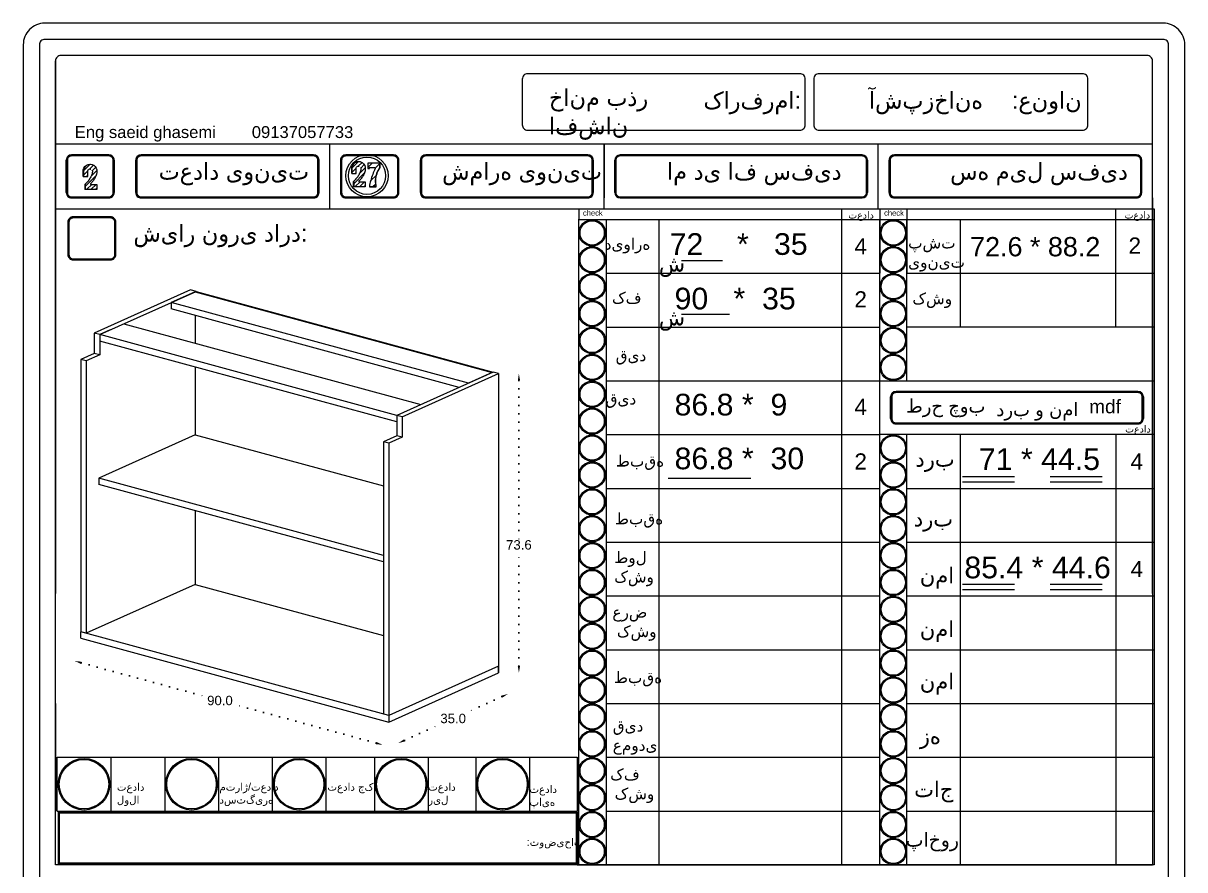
# Model space of a CAD drawing. Header units: inches. Extents: x -1979 to 7680, y -968 to 3127.
# Drawn here: x 5666.3 to 6098.3, y 2171.5 to 2486.3 of the extents above; entities that cross this region are included whole.
import ezdxf

# ---------------------------------------------------------------- set-up
doc = ezdxf.new("R2010")
doc.units = ezdxf.units.IN
doc.header["$MEASUREMENT"] = 0
doc.linetypes.add('ACAD_ISO07W100', pattern=[3, 0, -3])
doc.styles.get("Standard").update_dxf_attribs({"font": 'arial.ttf'})
doc.dimstyles.get("Standard").update_dxf_attribs({"dimtxt": 3.5, "dimasz": 2.5, "dimexe": 0.18, "dimexo": 0.0625, "dimgap": 0.09, "dimtad": 0, "dimtih": 1, "dimtoh": 1, "dimdec": 1, "dimzin": 0, "dimdsep": 46, "dimtxsty": 'Standard', "dimcen": 0.09, "dimse1": 1, "dimse2": 1, "dimadec": 0, "dimazin": 0, "dimtfac": 1, "dimtdec": 1, "dimtix": 1, "dimtofl": 0, "dimtmove": 0, "dimatfit": 3, "dimfxl": 1, "dimtolj": 1, "dimtzin": 0, "dimarcsym": 0})

# ---------------------------------------------------------------- blocks, each defined once
blk = doc.blocks.new('*D564')
at = {"color": 0, "linetype": 'ACAD_ISO07W100', "lineweight": -2, "transparency": 16777216}
for p, q in [((5850.63, 2353.53), (5850.63, 2294.22)), ((5850.63, 2247.28), (5850.63, 2290.46))]:
    blk.add_line(p, q, dxfattribs=at)
at = {"color": 0, "transparency": 16777216}
for points in [[(5850.22, 2353.53), (5851.05, 2353.53), (5850.63, 2356.03)], [(5850.22, 2247.28), (5851.05, 2247.28), (5850.63, 2244.78)]]:
    blk.add_solid(points, dxfattribs=at)
at = {"layer": 'Defpoints', "color": 0, "transparency": 16777216}
for p in [(5843.07, 2356.03), (5850.63, 2356.03), (5843.07, 2244.78)]:
    blk.add_point(p, dxfattribs=at)
at = {"color": 0, "lineweight": 20, "transparency": 16777216, "insert": (5850.63, 2292.34), "char_height": 3.5, "attachment_point": 5}
blk.add_mtext('\\A1;73.6', dxfattribs=at)
blk = doc.blocks.new('*D562')
at = {"color": 0, "linetype": 'ACAD_ISO07W100', "lineweight": -2, "transparency": 16777216}
for p, q in [((5844.31, 2235.92), (5830.36, 2229.66)), ((5808.05, 2219.65), (5821.99, 2225.91))]:
    blk.add_line(p, q, dxfattribs=at)
at = {"color": 0, "transparency": 16777216}
for points in [[(5844.14, 2236.3), (5844.48, 2235.54), (5846.59, 2236.94)], [(5807.88, 2220.03), (5808.22, 2219.27), (5805.77, 2218.63)]]:
    blk.add_solid(points, dxfattribs=at)
at = {"layer": 'Defpoints', "color": 0, "transparency": 16777216}
for p in [(5843.07, 2244.78), (5802.25, 2226.47), (5805.77, 2218.63)]:
    blk.add_point(p, dxfattribs=at)
at = {"color": 0, "lineweight": 20, "transparency": 16777216, "insert": (5826.18, 2227.78), "char_height": 3.5, "attachment_point": 5}
blk.add_mtext('\\A1;35.0', dxfattribs=at)
blk = doc.blocks.new('*D563')
at = {"color": 0, "linetype": 'ACAD_ISO07W100', "lineweight": -2, "transparency": 16777216}
for p, q in [((5687.81, 2248.52), (5734.81, 2235.73)), ((5797.54, 2218.67), (5744.07, 2233.21))]:
    blk.add_line(p, q, dxfattribs=at)
at = {"color": 0, "transparency": 16777216}
for points in [[(5687.92, 2248.92), (5687.7, 2248.12), (5685.4, 2249.18)], [(5797.65, 2219.07), (5797.43, 2218.26), (5799.95, 2218.01)]]:
    blk.add_solid(points, dxfattribs=at)
at = {"layer": 'Defpoints', "color": 0, "transparency": 16777216}
for p in [(5687.7, 2257.63), (5685.4, 2249.18), (5802.25, 2226.47)]:
    blk.add_point(p, dxfattribs=at)
at = {"color": 0, "lineweight": 20, "transparency": 16777216, "insert": (5739.44, 2234.47), "char_height": 3.5, "attachment_point": 5}
blk.add_mtext('\\A1;90.0', dxfattribs=at)

msp = doc.modelspace()

# ---------------------------------------------------------------- hatches: boundary and pattern name
at = {"lineweight": 20}
h = msp.add_hatch(dxfattribs=at)
h.set_pattern_fill('ANSI31', color=256, scale=9.218651)
h.set_pattern_definition([(45, (5053.4027, 3002.1169), (-0.8148213, 0.8148213), [])])
h.paths.add_polyline_path([(5693.63, 2426.37), (5691.27, 2426.37), (5691.27, 2426.65), (5691.51, 2426.88), (5691.74, 2427.12), (5691.96, 2427.37), (5692.17, 2427.63), (5692.37, 2427.89), (5692.56, 2428.17), (5692.74, 2428.45), (5692.9, 2428.74), (5693.06, 2429.03), (5693.2, 2429.33), (5693.33, 2429.64), (5693.37, 2429.76), (5693.44, 2429.95), (5693.51, 2430.15), (5693.56, 2430.34), (5693.6, 2430.55), (5693.63, 2430.75), (5693.65, 2430.95), (5693.66, 2431.16), (5693.66, 2431.36), (5693.65, 2431.57), (5693.63, 2431.77), (5693.43, 2432.47), (5693.04, 2433.08), (5692.5, 2433.56), (5691.91, 2433.83), (5691.29, 2433.92), (5690.58, 2433.81), (5689.93, 2433.51), (5689.39, 2433.04), (5689.01, 2432.44), (5688.81, 2431.75), (5688.82, 2431.03), (5688.82, 2429.39), (5690.29, 2429.39), (5690.29, 2431.55), (5690.43, 2431.81), (5690.62, 2432), (5690.86, 2432.12), (5691.12, 2432.16), (5691.29, 2432.13), (5691.39, 2432.12), (5691.39, 2432.12), (5691.55, 2432.09), (5691.79, 2431.97), (5691.98, 2431.79), (5692.1, 2431.56), (5692.15, 2431.3), (5692.15, 2431.13), (5692.14, 2430.96), (5692.12, 2430.79), (5692.1, 2430.63), (5692.07, 2430.47), (5692.03, 2430.3), (5691.98, 2430.14), (5691.92, 2429.98), (5691.86, 2429.83), (5691.79, 2429.68), (5691.71, 2429.5), (5691.55, 2429.19), (5691.38, 2428.87), (5691.19, 2428.57), (5691, 2428.27), (5690.79, 2427.97), (5690.57, 2427.69), (5690.35, 2427.41), (5690.11, 2427.15), (5689.86, 2426.89), (5689.6, 2426.64), (5689.34, 2426.4), (5689.34, 2424.58), (5693.63, 2424.58)])
h = msp.add_hatch(dxfattribs=at)
h.set_pattern_fill('ANSI31', color=256, scale=9.218651)
h.set_pattern_definition([(45, (5153.2491, 3003.142), (-0.8148213, 0.8148213), [])])
h.paths.add_polyline_path([(5793.47, 2427.4), (5791.12, 2427.4), (5791.12, 2427.68), (5791.36, 2427.91), (5791.59, 2428.14), (5791.81, 2428.39), (5792.02, 2428.65), (5792.22, 2428.92), (5792.41, 2429.19), (5792.58, 2429.47), (5792.75, 2429.76), (5792.9, 2430.06), (5793.05, 2430.36), (5793.17, 2430.66), (5793.22, 2430.78), (5793.29, 2430.97), (5793.35, 2431.17), (5793.4, 2431.37), (5793.45, 2431.57), (5793.48, 2431.77), (5793.5, 2431.98), (5793.51, 2432.18), (5793.51, 2432.39), (5793.5, 2432.59), (5793.47, 2432.8), (5793.28, 2433.49), (5792.89, 2434.1), (5792.34, 2434.58), (5791.75, 2434.85), (5791.14, 2434.94), (5790.43, 2434.84), (5789.78, 2434.54), (5789.24, 2434.07), (5788.85, 2433.46), (5788.66, 2432.78), (5788.66, 2432.06), (5788.66, 2430.41), (5790.14, 2430.41), (5790.14, 2432.58), (5790.28, 2432.84), (5790.47, 2433.02), (5790.71, 2433.14), (5790.97, 2433.18), (5791.14, 2433.16), (5791.23, 2433.14), (5791.24, 2433.14), (5791.4, 2433.12), (5791.63, 2433), (5791.82, 2432.81), (5791.95, 2432.58), (5791.99, 2432.32), (5791.99, 2432.15), (5791.99, 2431.99), (5791.97, 2431.82), (5791.95, 2431.65), (5791.91, 2431.49), (5791.87, 2431.33), (5791.83, 2431.17), (5791.77, 2431.01), (5791.71, 2430.86), (5791.64, 2430.7), (5791.56, 2430.53), (5791.4, 2430.21), (5791.23, 2429.9), (5791.04, 2429.59), (5790.85, 2429.29), (5790.64, 2429), (5790.42, 2428.71), (5790.19, 2428.44), (5789.95, 2428.17), (5789.71, 2427.91), (5789.45, 2427.67), (5789.18, 2427.43), (5789.18, 2425.6), (5793.47, 2425.6)])
h = msp.add_hatch(dxfattribs=at)
h.set_pattern_fill('ANSI31', color=256, scale=17)
h.set_pattern_definition([(45, (4816.1745, 3317.6591), (-1.502602, 1.502602), [])])
h.paths.add_polyline_path([(5797.28, 2428.64), (5797.37, 2429.25), (5797.51, 2429.85), (5797.7, 2430.44), (5797.92, 2431.02), (5798.18, 2431.58), (5798.48, 2432.11), (5798.82, 2432.63), (5798.82, 2434.3), (5794.49, 2434.3), (5794.49, 2432.27), (5794.87, 2432.27), (5794.88, 2432.32), (5794.91, 2432.42), (5794.97, 2432.5), (5795.04, 2432.57), (5795.13, 2432.61), (5795.16, 2432.62), (5795.11, 2432.6), (5795.07, 2432.58), (5795.02, 2432.55), (5794.99, 2432.52), (5794.95, 2432.48), (5794.93, 2432.44), (5794.9, 2432.39), (5794.89, 2432.35), (5794.88, 2432.3), (5794.87, 2432.27), (5795.01, 2432.27), (5795.01, 2432.34), (5795.05, 2432.44), (5795.1, 2432.53), (5795.18, 2432.59), (5795.27, 2432.64), (5795.35, 2432.65), (5795.4, 2432.66), (5796.85, 2432.66), (5796.94, 2432.64), (5797.04, 2432.59), (5797.11, 2432.53), (5797.17, 2432.44), (5797.2, 2432.34), (5797.2, 2432.27), (5796.95, 2431.73), (5796.7, 2431.19), (5796.47, 2430.65), (5796.25, 2430.09), (5796.05, 2429.54), (5795.86, 2428.98), (5795.68, 2428.41), (5795.52, 2427.84), (5795.37, 2427.26), (5795.24, 2426.69), (5795.12, 2426.11), (5795.02, 2425.57), (5797.44, 2425.57), (5797.32, 2426.17), (5797.25, 2426.79), (5797.21, 2427.4), (5797.22, 2428.02)])

# ---------------------------------------------------------------- linework, layer by layer
for p, q in [((5678.28, 2173.37), (5678.28, 2472.34)), ((6086.28, 2441.37), (5678.28, 2441.37)), ((5678.28, 2262.38), (5678.28, 2441.37)), ((5780.28, 2417.37), (5780.28, 2441.37)), ((5882.28, 2417.37), (5882.28, 2441.37)), ((5882.28, 2441.37), (5882.28, 2421.37)), ((5984.28, 2417.37), (5984.28, 2441.37)), ((5698.12, 2437.37), (5684.28, 2437.37)), ((5774.28, 2437.37), (5710.12, 2437.37)), ((5803.98, 2437.37), (5786.28, 2437.37)), ((5876.28, 2437.37), (5815.98, 2437.37)), ((5978.28, 2437.37), (5888.28, 2437.37)), ((6080.28, 2437.37), (5990.28, 2437.37)), ((5682.28, 2423.37), (5682.28, 2435.37)), ((5700.12, 2435.37), (5700.12, 2423.37)), ((5708.12, 2423.37), (5708.12, 2435.37)), ((5776.28, 2423.37), (5776.28, 2435.37)), ((5784.28, 2435.37), (5784.28, 2423.37)), ((5805.98, 2423.37), (5805.98, 2435.37)), ((5813.98, 2423.37), (5813.98, 2435.37)), ((5878.28, 2435.37), (5878.28, 2423.37)), ((5886.28, 2423.37), (5886.28, 2435.37)), ((5980.28, 2435.37), (5980.28, 2423.37)), ((5988.28, 2423.37), (5988.28, 2435.37)), ((6082.28, 2423.37), (6082.28, 2435.37)), ((5795.02, 2425.57), (5797.44, 2425.57)), ((5684.28, 2421.37), (5698.12, 2421.37)), ((5774.28, 2421.37), (5710.12, 2421.37)), ((5786.28, 2421.37), (5803.98, 2421.37)), ((5876.28, 2421.37), (5815.98, 2421.37)), ((5888.28, 2421.37), (5978.28, 2421.37)), ((5990.28, 2421.37), (6080.28, 2421.37)), ((6086.28, 2421.37), (6086.28, 2173.37)), ((5678.28, 2417.37), (6086.28, 2417.37)), ((5872.88, 2417.37), (5872.88, 2413.37)), ((5970.71, 2173.37), (5970.71, 2417.37)), ((5984.88, 2417.37), (5984.88, 2393.37)), ((5994.88, 2417.37), (5994.88, 2393.37)), ((6072.66, 2373.37), (6072.66, 2417.37)), ((5872.88, 2413.37), (6086.88, 2413.37)), ((5872.93, 2173.5), (5872.93, 2413.5)), ((5883.15, 2173.37), (5883.15, 2413.37)), ((5902.69, 2413.37), (5902.69, 2173.37)), ((5984.88, 2257.37), (5984.88, 2413.37)), ((5984.88, 2173.37), (5984.88, 2413.37)), ((5994.88, 2373.37), (5994.88, 2413.37)), ((5994.88, 2353.37), (5994.88, 2413.37)), ((5994.88, 2353.37), (5994.88, 2413.37)), ((5994.88, 2413.37), (5994.88, 2393.37)), ((6014.69, 2413.37), (6014.69, 2373.37)), ((5911.04, 2398.12), (5926.37, 2398.12)), ((5883.15, 2393.37), (5984.88, 2393.37)), ((5994.88, 2393.37), (6086.88, 2393.37)), ((5911.04, 2378.12), (5928.93, 2378.12)), ((5883.15, 2373.37), (5984.88, 2373.37)), ((6086.88, 2373.37), (5994.88, 2373.37)), ((5694.74, 2370.56), (5692.7, 2371.12)), ((5692.7, 2363.56), (5687.7, 2361.32)), ((5694.74, 2363.01), (5692.7, 2363.56)), ((5689.74, 2360.76), (5687.7, 2361.32)), ((5883.15, 2353.37), (6086.88, 2353.37)), ((5988.88, 2339.37), (5988.88, 2347.37)), ((6080.88, 2349.37), (5990.88, 2349.37)), ((6082.88, 2347.37), (6082.88, 2339.37)), ((5807.25, 2339.95), (5805.21, 2340.5)), ((6080.88, 2337.37), (5990.88, 2337.37)), ((5805.21, 2332.95), (5800.21, 2330.7)), ((5807.25, 2332.39), (5805.21, 2332.95)), ((5883.15, 2333.37), (5984.88, 2333.37)), ((6086.88, 2333.37), (5984.88, 2333.37)), ((5994.88, 2173.37), (5994.88, 2333.37)), ((6014.69, 2333.37), (6014.69, 2233.37)), ((6072.66, 2333.37), (6072.66, 2173.37)), ((5802.25, 2330.15), (5800.21, 2330.7)), ((5906.13, 2317.12), (5936.89, 2317.12)), ((6015.58, 2317.76), (6034.91, 2317.76)), ((6015.58, 2315.75), (6034.91, 2315.75)), ((6048.21, 2317.76), (6067.55, 2317.76)), ((6048.21, 2315.75), (6067.55, 2315.75)), ((5883.15, 2313.37), (5984.88, 2313.37)), ((5883.15, 2313.37), (5902.69, 2313.37)), ((5994.88, 2313.37), (6086.88, 2313.37)), ((6014.69, 2313.37), (6014.69, 2213.37)), ((5883.15, 2293.37), (5902.69, 2293.37)), ((5883.15, 2293.37), (5984.88, 2293.37)), ((5994.88, 2293.37), (6086.88, 2293.37)), ((6014.69, 2293.37), (6014.69, 2193.37)), ((6015.58, 2277.76), (6034.91, 2277.76)), ((6048.21, 2277.76), (6067.55, 2277.76)), ((5883.15, 2273.37), (5984.88, 2273.37)), ((5994.88, 2273.37), (6086.88, 2273.37)), ((6014.69, 2273.37), (6014.69, 2173.37)), ((6015.58, 2275.75), (6034.91, 2275.75)), ((6048.21, 2275.75), (6067.55, 2275.75)), ((5883.15, 2253.37), (5984.88, 2253.37)), ((5970.71, 2253.37), (5984.88, 2253.37)), ((5994.88, 2253.37), (6086.88, 2253.37)), ((5678.28, 2233.37), (5678.28, 2193.37)), ((5883.15, 2233.37), (5984.88, 2233.37)), ((5994.88, 2233.37), (6086.88, 2233.37)), ((5678.88, 2213.37), (5872.26, 2213.37)), ((5678.88, 2193.37), (5678.88, 2213.37)), ((5698.88, 2213.37), (5698.88, 2193.37)), ((5718.88, 2213.37), (5718.88, 2193.37)), ((5738.88, 2213.37), (5738.88, 2193.37)), ((5758.88, 2213.37), (5758.88, 2193.37)), ((5778.88, 2213.37), (5778.88, 2193.37)), ((5796.87, 2213.37), (5796.87, 2193.37)), ((5816.87, 2213.37), (5816.87, 2193.37)), ((5834.55, 2213.37), (5834.55, 2193.37)), ((5854.55, 2213.37), (5854.55, 2193.37)), ((5872.26, 2213.37), (5872.26, 2193.37)), ((5883.15, 2213.37), (5984.88, 2213.37)), ((5994.88, 2213.37), (6086.88, 2213.37)), ((5678.88, 2193.37), (5872.26, 2193.37)), ((5883.15, 2193.37), (5984.88, 2193.37)), ((5994.88, 2193.37), (6086.88, 2193.37)), ((5872.28, 2173.37), (5678.28, 2173.37)), ((5872.28, 2173.37), (5984.28, 2173.37)), ((5872.28, 2173.37), (6086.28, 2173.37)), ((5872.88, 2173.37), (5984.88, 2173.37))]:
    msp.add_line(p, q, dxfattribs=at)
at = {"linetype": 'Continuous', "lineweight": 20, "extrusion": (5.55112e-17, 0.936966, 0.34942)}
for p, q in [((5728.52, 2387.19), (5692.7, 2371.12)), ((5694.74, 2370.56), (5730.56, 2386.64)), ((5730.26, 2386.5), (5721.34, 2382.5)), ((5730.56, 2386.64), (5728.52, 2387.19)), ((5730.56, 2386.64), (5730.26, 2386.5)), ((5840.74, 2356.45), (5730.26, 2386.5)), ((5730.26, 2386.5), (5840.74, 2356.45)), ((5730.56, 2386.64), (5841.04, 2356.58)), ((5721.34, 2382.5), (5721.34, 2380.08)), ((5831.82, 2352.44), (5721.34, 2382.5)), ((5828.46, 2350.94), (5721.34, 2380.08)), ((5730.26, 2377.66), (5730.26, 2367.33)), ((5698.66, 2372.32), (5694.74, 2370.56)), ((5703.66, 2374.57), (5814.13, 2344.51)), ((5692.7, 2371.12), (5692.7, 2363.56)), ((5805.21, 2340.5), (5694.74, 2370.56)), ((5694.74, 2370.56), (5694.74, 2363.01)), ((5805.21, 2338.09), (5694.74, 2368.14)), ((5687.7, 2361.32), (5687.7, 2260.05)), ((5694.74, 2363.01), (5689.74, 2360.76)), ((5689.74, 2360.76), (5689.74, 2259.5)), ((5730.26, 2358.48), (5730.26, 2333.3)), ((5841.04, 2356.58), (5805.21, 2340.5)), ((5807.25, 2339.95), (5843.07, 2356.03)), ((5840.74, 2356.45), (5831.82, 2352.44)), ((5841.04, 2356.58), (5840.74, 2356.45)), ((5843.07, 2356.03), (5841.04, 2356.58)), ((5843.07, 2356.03), (5843.07, 2244.78)), ((5843.07, 2356.03), (5843.07, 2247.2)), ((5809.13, 2342.26), (5805.21, 2340.5)), ((5809.13, 2342.26), (5805.21, 2340.5)), ((5805.21, 2340.5), (5805.21, 2332.95)), ((5807.25, 2339.95), (5807.25, 2332.39)), ((5730.26, 2333.3), (5694.39, 2317.21)), ((5730.26, 2333.3), (5800.21, 2314.27)), ((5800.21, 2330.7), (5800.21, 2229.44)), ((5807.25, 2332.39), (5802.25, 2330.15)), ((5802.25, 2330.15), (5802.25, 2228.88)), ((5694.39, 2317.21), (5694.39, 2314.79)), ((5800.21, 2288.42), (5694.39, 2317.21)), ((5800.21, 2286), (5694.39, 2314.79)), ((5730.26, 2305.03), (5730.26, 2277.68)), ((5730.26, 2277.68), (5689.74, 2259.5)), ((5730.26, 2277.68), (5800.21, 2258.65)), ((5689.74, 2259.5), (5687.7, 2260.05)), ((5802.25, 2228.88), (5687.7, 2260.05)), ((5687.7, 2257.63), (5687.7, 2260.05)), ((5687.7, 2257.63), (5802.25, 2226.47)), ((5843.07, 2247.2), (5802.25, 2228.88)), ((5843.07, 2247.2), (5802.25, 2228.88)), ((5843.07, 2244.78), (5843.07, 2247.2)), ((5802.25, 2226.47), (5843.07, 2244.78)), ((5802.25, 2228.88), (5800.21, 2229.44)), ((5802.25, 2228.88), (5802.25, 2226.47))]:
    msp.add_line(p, q, dxfattribs=at)
at = {"lineweight": 20}
for points in [[(5674.28, 1880.34), (6090.28, 1880.34, 0.414214), (6098.28, 1888.34), (6098.28, 2478.34, 0.414214), (6090.28, 2486.34), (5674.28, 2486.34, 0.414214), (5666.28, 2478.34), (5666.28, 1888.34, 0.414214)], [(5674.28, 1886.34), (6090.28, 1886.34, 0.414214), (6092.28, 1888.34), (6092.28, 2478.34, 0.414214), (6090.28, 2480.34), (5674.28, 2480.34, 0.414214), (5672.28, 2478.34), (5672.28, 1888.34, 0.414214)], [(5957.13, 2465.58, 0.414214), (5955.13, 2467.58), (5853.88, 2467.58, 0.414214), (5851.88, 2465.58), (5851.88, 2448.55, 0.414214), (5853.88, 2446.55), (5955.13, 2446.55, 0.414214), (5957.13, 2448.55)], [(5962.26, 2446.55), (6060.26, 2446.55, 0.414214), (6062.26, 2448.55), (6062.26, 2465.58, 0.414214), (6060.26, 2467.58), (5962.26, 2467.58, 0.414214), (5960.26, 2465.58), (5960.26, 2448.55, 0.414214)], [(6062.26, 2465.58, 0.414214), (6060.26, 2467.58), (5962.26, 2467.58, 0.414214), (5960.26, 2465.58), (5960.26, 2448.55, 0.414214), (5962.26, 2446.55), (6060.26, 2446.55, 0.414214), (6062.26, 2448.55)], [(5700.12, 2435.37, 0.414214), (5698.12, 2437.37), (5684.28, 2437.37, 0.414214), (5682.28, 2435.37), (5682.28, 2423.37, 0.414214), (5684.28, 2421.37), (5698.12, 2421.37, 0.414214), (5700.12, 2423.37)], [(5699.72, 2435.37, 0.414214), (5698.12, 2436.97), (5684.28, 2436.97, 0.414214), (5682.68, 2435.37), (5682.68, 2423.37, 0.414214), (5684.28, 2421.77), (5698.12, 2421.77, 0.414214), (5699.72, 2423.37)], [(5776.28, 2435.37, 0.414214), (5774.28, 2437.37), (5710.12, 2437.37, 0.414214), (5708.12, 2435.37), (5708.12, 2423.37, 0.414214), (5710.12, 2421.37), (5774.28, 2421.37, 0.414214), (5776.28, 2423.37)], [(5775.88, 2435.37, 0.414214), (5774.28, 2436.97), (5710.12, 2436.97, 0.414214), (5708.52, 2435.37), (5708.52, 2423.37, 0.414214), (5710.12, 2421.77), (5774.28, 2421.77, 0.414214), (5775.88, 2423.37)], [(5805.98, 2435.37, 0.414214), (5803.98, 2437.37), (5786.28, 2437.37, 0.414214), (5784.28, 2435.37), (5784.28, 2423.37, 0.414214), (5786.28, 2421.37), (5803.98, 2421.37, 0.414214), (5805.98, 2423.37)], [(5805.58, 2435.37, 0.414214), (5803.98, 2436.97), (5786.28, 2436.97, 0.414214), (5784.68, 2435.37), (5784.68, 2423.37, 0.414214), (5786.28, 2421.77), (5803.98, 2421.77, 0.414214), (5805.58, 2423.37)], [(5878.28, 2435.37, 0.414214), (5876.28, 2437.37), (5815.98, 2437.37, 0.414214), (5813.98, 2435.37), (5813.98, 2423.37, 0.414214), (5815.98, 2421.37), (5876.28, 2421.37, 0.414214), (5878.28, 2423.37)], [(5877.88, 2435.37, 0.414214), (5876.28, 2436.97), (5815.98, 2436.97, 0.414214), (5814.38, 2435.37), (5814.38, 2423.37, 0.414214), (5815.98, 2421.77), (5876.28, 2421.77, 0.414214), (5877.88, 2423.37)], [(5979.88, 2435.37, 0.414214), (5978.28, 2436.97), (5888.28, 2436.97, 0.414214), (5886.68, 2435.37), (5886.68, 2423.37, 0.414214), (5888.28, 2421.77), (5978.28, 2421.77, 0.414214), (5979.88, 2423.37)], [(6082.28, 2435.37, 0.414214), (6080.28, 2437.37), (5990.28, 2437.37, 0.414214), (5988.28, 2435.37), (5988.28, 2423.37, 0.414214), (5990.28, 2421.37), (6080.28, 2421.37, 0.414214), (6082.28, 2423.37)], [(6081.88, 2435.37, 0.414214), (6080.28, 2436.97), (5990.28, 2436.97, 0.414214), (5988.68, 2435.37), (5988.68, 2423.37, 0.414214), (5990.28, 2421.77), (6080.28, 2421.77, 0.414214), (6081.88, 2423.37)], [(5700.73, 2412.33, 0.414214), (5698.73, 2414.33), (5684.88, 2414.33, 0.414214), (5682.88, 2412.33), (5682.88, 2400.33, 0.414214), (5684.88, 2398.33), (5698.73, 2398.33, 0.414214), (5700.73, 2400.33)], [(5700.73, 2412.33, 0.414214), (5698.73, 2414.33), (5684.88, 2414.33, 0.414214), (5682.88, 2412.33), (5682.88, 2400.33, 0.414214), (5684.88, 2398.33), (5698.73, 2398.33, 0.414214), (5700.73, 2400.33)], [(5700.33, 2412.33, 0.414214), (5698.73, 2413.93), (5684.88, 2413.93, 0.414214), (5683.28, 2412.33), (5683.28, 2400.33, 0.414214), (5684.88, 2398.73), (5698.73, 2398.73, 0.414214), (5700.33, 2400.33)], [(5700.33, 2412.33, 0.414214), (5698.73, 2413.93), (5684.88, 2413.93, 0.414214), (5683.28, 2412.33), (5683.28, 2400.33, 0.414214), (5684.88, 2398.73), (5698.73, 2398.73, 0.414214), (5700.33, 2400.33)], [(6082.88, 2347.37, 0.414214), (6080.88, 2349.37), (5990.88, 2349.37, 0.414214), (5988.88, 2347.37), (5988.88, 2339.37, 0.414214), (5990.88, 2337.37), (6080.88, 2337.37, 0.414214), (6082.88, 2339.37)], [(6082.48, 2347.37, 0.414214), (6080.88, 2348.97), (5990.88, 2348.97, 0.414214), (5989.28, 2347.37), (5989.28, 2339.37, 0.414214), (5990.88, 2337.77), (6080.88, 2337.77, 0.414214), (6082.48, 2339.37)]]:
    msp.add_lwpolyline(points, format="xyb", close=True, dxfattribs=at)
for points in [[(6086.28, 2274.31), (6086.28, 2472.34, 0.414214), (6084.28, 2474.34), (5680.28, 2474.34, 0.414214), (5678.28, 2472.34), (5678.28, 2274.31)], [(5957.13, 2465.58, 0.414214), (5955.13, 2467.58), (5853.88, 2467.58, 0.414214), (5851.88, 2465.58), (5851.88, 2448.55, 0.414214), (5853.88, 2446.55), (5955.13, 2446.55, 0.414214), (5957.13, 2448.55), (5957.13, 2465.58)]]:
    msp.add_lwpolyline(points, format="xyb", dxfattribs=at)
for points in [[(5688.63, 2429.39), (5688.63, 2431.05), (5688.62, 2431.77), (5688.82, 2432.47), (5689.21, 2433.08), (5689.75, 2433.56), (5690.41, 2433.86), (5691.12, 2433.96), (5691.84, 2433.86), (5691.91, 2433.83), (5692.5, 2433.56), (5693.04, 2433.08), (5693.43, 2432.47), (5693.63, 2431.77), (5693.65, 2431.57), (5693.66, 2431.36), (5693.66, 2431.16), (5693.65, 2430.95), (5693.63, 2430.75), (5693.6, 2430.55), (5693.56, 2430.34), (5693.51, 2430.15), (5693.44, 2429.95), (5693.37, 2429.76), (5693.33, 2429.64), (5693.2, 2429.33), (5693.06, 2429.03), (5692.9, 2428.74), (5692.74, 2428.45), (5692.56, 2428.17), (5692.37, 2427.89), (5692.17, 2427.63), (5691.96, 2427.37), (5691.74, 2427.12), (5691.51, 2426.88), (5691.27, 2426.65), (5691.27, 2426.37), (5693.63, 2426.37), (5693.63, 2424.58), (5693.63, 2424.53), (5689.15, 2424.53)], [(5688.63, 2429.39), (5688.82, 2429.39), (5690.29, 2429.39), (5690.29, 2431.51), (5690.31, 2431.58), (5690.43, 2431.81), (5690.62, 2432), (5690.86, 2432.12), (5691.13, 2432.16), (5691.29, 2432.13), (5691.39, 2432.12), (5691.39, 2432.12)], [(5688.82, 2429.39), (5688.82, 2431.03), (5688.81, 2431.75), (5689.01, 2432.44), (5689.39, 2433.04), (5689.93, 2433.51), (5690.58, 2433.81), (5691.29, 2433.92), (5691.91, 2433.83)], [(5788.47, 2430.41), (5788.47, 2432.08), (5788.47, 2432.8), (5788.67, 2433.49), (5789.05, 2434.1), (5789.6, 2434.58), (5790.26, 2434.88), (5790.97, 2434.99), (5791.69, 2434.88), (5791.75, 2434.85), (5792.34, 2434.58), (5792.89, 2434.1), (5793.28, 2433.49), (5793.47, 2432.8), (5793.5, 2432.59), (5793.51, 2432.39), (5793.51, 2432.18), (5793.5, 2431.98), (5793.48, 2431.77), (5793.45, 2431.57), (5793.4, 2431.37), (5793.35, 2431.17), (5793.29, 2430.97), (5793.22, 2430.78), (5793.17, 2430.66), (5793.05, 2430.36), (5792.9, 2430.06), (5792.75, 2429.76), (5792.58, 2429.47), (5792.41, 2429.19), (5792.22, 2428.92), (5792.02, 2428.65), (5791.81, 2428.39), (5791.59, 2428.14), (5791.36, 2427.91), (5791.12, 2427.68), (5791.12, 2427.4), (5793.47, 2427.4), (5793.47, 2425.6), (5793.47, 2425.56), (5789, 2425.56)], [(5788.47, 2430.41), (5788.66, 2430.41), (5790.14, 2430.41), (5790.14, 2432.53), (5790.15, 2432.6), (5790.28, 2432.84), (5790.47, 2433.03), (5790.71, 2433.15), (5790.97, 2433.19), (5791.14, 2433.16), (5791.24, 2433.15), (5791.24, 2433.14)], [(5788.66, 2430.41), (5788.66, 2432.06), (5788.66, 2432.78), (5788.85, 2433.46), (5789.24, 2434.07), (5789.78, 2434.54), (5790.43, 2434.84), (5791.14, 2434.94), (5791.75, 2434.85)], [(5791.66, 2432.84), (5791.79, 2432.6), (5791.84, 2432.34), (5791.84, 2432.17), (5791.83, 2432), (5791.81, 2431.83), (5791.79, 2431.67), (5791.76, 2431.5), (5791.72, 2431.34), (5791.67, 2431.18), (5791.61, 2431.02), (5791.55, 2430.86), (5791.48, 2430.71), (5791.4, 2430.53), (5791.24, 2430.21), (5791.06, 2429.89), (5790.88, 2429.58), (5790.68, 2429.28), (5790.47, 2428.98), (5790.25, 2428.7), (5790.02, 2428.42), (5789.78, 2428.15), (5789.53, 2427.89), (5789.27, 2427.64), (5789, 2427.4), (5789, 2425.56), (5789.18, 2425.6), (5793.47, 2425.6)], [(5798.99, 2434.34), (5798.82, 2434.3), (5794.49, 2434.3)], [(5798.82, 2434.3), (5798.82, 2432.63), (5798.48, 2432.11), (5798.18, 2431.58), (5797.92, 2431.02), (5797.7, 2430.44), (5797.51, 2429.85), (5797.37, 2429.25), (5797.28, 2428.64), (5797.22, 2428.02), (5797.21, 2427.4), (5797.25, 2426.79), (5797.32, 2426.17), (5797.44, 2425.57), (5797.6, 2425.52), (5797.48, 2426.13), (5797.4, 2426.75), (5797.37, 2427.38), (5797.38, 2428), (5797.44, 2428.62), (5797.53, 2429.24), (5797.67, 2429.85), (5797.86, 2430.44), (5798.08, 2431.03), (5798.35, 2431.59), (5798.65, 2432.13), (5798.99, 2432.66), (5798.99, 2434.34), (5794.49, 2434.34), (5794.49, 2434.3), (5794.49, 2432.27), (5794.87, 2432.27), (5795.01, 2432.27), (5795.01, 2432.32), (5795.02, 2432.37), (5795.04, 2432.42), (5795.06, 2432.46), (5795.09, 2432.5), (5795.12, 2432.54), (5795.16, 2432.58), (5795.2, 2432.6), (5795.25, 2432.63), (5795.3, 2432.64), (5795.35, 2432.65), (5795.4, 2432.66), (5796.82, 2432.66), (5796.87, 2432.65), (5796.92, 2432.64), (5796.97, 2432.63), (5797.01, 2432.6), (5797.05, 2432.58), (5797.09, 2432.54), (5797.13, 2432.5), (5797.15, 2432.46), (5797.18, 2432.42), (5797.19, 2432.37), (5797.2, 2432.32), (5797.2, 2432.27), (5796.95, 2431.73), (5796.7, 2431.19), (5796.47, 2430.65), (5796.25, 2430.09), (5796.05, 2429.54), (5795.86, 2428.98), (5795.68, 2428.41), (5795.52, 2427.84), (5795.37, 2427.26), (5795.24, 2426.69), (5795.12, 2426.11), (5795.02, 2425.57), (5795.01, 2425.52), (5797.6, 2425.52)], [(5795.21, 2432.63), (5795.16, 2432.62), (5795.11, 2432.6), (5795.07, 2432.58), (5795.02, 2432.55), (5794.99, 2432.52), (5794.95, 2432.48), (5794.93, 2432.44), (5794.9, 2432.39), (5794.89, 2432.35), (5794.88, 2432.3), (5794.87, 2432.27)], [(5691.82, 2431.81), (5691.94, 2431.58), (5691.99, 2431.31), (5691.99, 2431.15), (5691.98, 2430.98), (5691.97, 2430.81), (5691.94, 2430.64), (5691.91, 2430.48), (5691.87, 2430.31), (5691.82, 2430.15), (5691.77, 2429.99), (5691.7, 2429.83), (5691.63, 2429.68), (5691.55, 2429.51), (5691.39, 2429.18), (5691.22, 2428.87), (5691.03, 2428.56), (5690.83, 2428.25), (5690.62, 2427.96), (5690.4, 2427.67), (5690.17, 2427.39), (5689.93, 2427.13), (5689.68, 2426.86), (5689.42, 2426.61), (5689.15, 2426.37), (5689.15, 2424.53), (5689.34, 2424.58), (5693.63, 2424.58)], [(5689.15, 2426.37), (5689.34, 2426.4), (5689.34, 2424.58)], [(5789, 2427.4), (5789.18, 2427.43), (5789.18, 2425.6)]]:
    msp.add_lwpolyline(points, dxfattribs=at)
for points in [[(5678.28, 2417.37), (6086.28, 2417.37), (6086.28, 2173.37), (5678.28, 2173.37)], [(5872.88, 2173.37), (5678.28, 2173.37), (5678.28, 2417.37), (6086.88, 2417.37), (6086.88, 2173.37)], [(5872.48, 2192.97), (5679.28, 2192.97), (5679.28, 2173.77), (5872.48, 2173.77)], [(5872.08, 2192.57), (5679.68, 2192.57), (5679.68, 2174.17), (5872.08, 2174.17)]]:
    msp.add_lwpolyline(points, close=True, dxfattribs=at)
for centre, radius in [((5794.13, 2429.63), 7.86), ((5794.13, 2429.63), 6.94), ((5877.88, 2408.37), 4.92), ((5877.88, 2408.37), 4.52), ((5989.88, 2408.37), 4.92), ((5989.88, 2408.37), 4.52), ((5877.88, 2398.37), 4.92), ((5877.88, 2398.37), 4.52), ((5989.88, 2398.37), 4.92), ((5989.88, 2398.37), 4.52), ((5877.88, 2388.37), 4.92), ((5989.88, 2388.37), 4.92), ((5877.88, 2388.37), 4.52), ((5989.88, 2388.37), 4.52), ((5877.88, 2378.37), 4.92), ((5877.88, 2378.37), 4.52), ((5989.88, 2378.37), 4.92), ((5989.88, 2378.37), 4.52), ((5877.88, 2368.37), 4.92), ((5877.88, 2368.37), 4.52), ((5989.88, 2368.37), 4.92), ((5989.88, 2368.37), 4.52), ((5877.88, 2358.37), 4.92), ((5989.88, 2358.37), 4.92), ((5877.88, 2358.37), 4.52), ((5989.88, 2358.37), 4.52), ((5877.88, 2348.37), 4.92), ((5877.88, 2348.37), 4.52), ((5877.88, 2338.37), 4.92), ((5877.88, 2338.37), 4.52), ((5877.88, 2328.37), 4.92), ((5877.88, 2328.37), 4.52), ((5989.88, 2328.37), 4.92), ((5989.88, 2328.37), 4.52), ((5877.88, 2318.37), 4.92), ((5877.88, 2318.37), 4.52), ((5989.88, 2318.37), 4.92), ((5989.88, 2318.37), 4.52), ((5877.88, 2308.37), 4.92), ((5877.88, 2308.37), 4.52), ((5989.88, 2308.37), 4.92), ((5989.88, 2308.37), 4.52), ((5877.88, 2298.37), 4.92), ((5877.88, 2298.37), 4.52), ((5989.88, 2298.37), 4.92), ((5989.88, 2298.37), 4.52), ((5877.88, 2288.37), 4.92), ((5877.88, 2288.37), 4.52), ((5989.88, 2288.37), 4.92), ((5989.88, 2288.37), 4.52), ((5877.88, 2278.37), 4.92), ((5877.88, 2278.37), 4.52), ((5989.88, 2278.37), 4.92), ((5989.88, 2278.37), 4.52), ((5877.88, 2268.37), 4.92), ((5877.88, 2268.37), 4.52), ((5989.88, 2268.37), 4.92), ((5989.88, 2268.37), 4.52), ((5877.88, 2258.37), 4.92), ((5877.88, 2258.37), 4.52), ((5989.88, 2258.37), 4.92), ((5989.88, 2258.37), 4.52), ((5877.88, 2248.37), 4.92), ((5877.88, 2248.37), 4.52), ((5989.88, 2248.37), 4.92), ((5989.88, 2248.37), 4.52), ((5877.88, 2238.37), 4.92), ((5877.88, 2238.37), 4.52), ((5989.88, 2238.37), 4.92), ((5989.88, 2238.37), 4.52), ((5877.88, 2228.37), 4.92), ((5877.88, 2228.37), 4.52), ((5989.88, 2228.37), 4.92), ((5989.88, 2228.37), 4.52), ((5877.88, 2218.37), 4.92), ((5877.88, 2218.37), 4.52), ((5989.88, 2218.37), 4.92), ((5989.88, 2218.37), 4.52), ((5688.88, 2203.37), 9.6), ((5688.88, 2203.37), 9.2), ((5728.88, 2203.37), 9.6), ((5728.88, 2203.37), 9.2), ((5768.88, 2203.37), 9.6), ((5768.88, 2203.37), 9.2), ((5806.87, 2203.37), 9.6), ((5806.87, 2203.37), 9.2), ((5844.55, 2203.37), 9.6), ((5844.55, 2203.37), 9.2), ((5877.88, 2208.37), 4.92), ((5877.88, 2208.37), 4.52), ((5989.88, 2208.37), 4.92), ((5989.88, 2208.37), 4.52), ((5877.88, 2198.37), 4.92), ((5989.88, 2198.37), 4.92), ((5877.88, 2198.37), 4.52), ((5989.88, 2198.37), 4.52), ((5877.88, 2188.37), 4.92), ((5877.88, 2188.37), 4.52), ((5989.88, 2188.37), 4.92), ((5989.88, 2188.37), 4.52), ((5877.88, 2178.37), 4.92), ((5877.88, 2178.37), 4.52), ((5989.88, 2178.37), 4.92), ((5989.88, 2178.37), 4.52)]:
    msp.add_circle(centre, radius, dxfattribs=at)
for centre, start, end in [((5684.28, 2435.37), 90, 180), ((5698.12, 2435.37), 0, 90), ((5710.12, 2435.37), 90, 180), ((5774.28, 2435.37), 0, 90), ((5786.28, 2435.37), 90, 180), ((5803.98, 2435.37), 0, 90), ((5815.98, 2435.37), 90, 180), ((5876.28, 2435.37), 0, 90), ((5888.28, 2435.37), 90, 180), ((5978.28, 2435.37), 0, 90), ((5990.28, 2435.37), 90, 180), ((6080.28, 2435.37), 0, 90), ((5684.28, 2423.37), 180, 270), ((5698.12, 2423.37), 270, 0), ((5710.12, 2423.37), 180, 270), ((5774.28, 2423.37), 270, 0), ((5786.28, 2423.37), 180, 270), ((5803.98, 2423.37), 270, 0), ((5815.98, 2423.37), 180, 270), ((5876.28, 2423.37), 270, 0), ((5888.28, 2423.37), 180, 270), ((5978.28, 2423.37), 270, 0), ((5990.28, 2423.37), 180, 270), ((6080.28, 2423.37), 270, 0), ((5990.88, 2347.37), 90, 180), ((6080.88, 2347.37), 0, 90), ((5990.88, 2339.37), 180, 270), ((6080.88, 2339.37), 270, 0)]:
    msp.add_arc(centre, 2, start, end, dxfattribs=at)

# ---------------------------------------------------------------- texts
at = {"lineweight": 20, "attachment_point": 1}
for s, width, gutter_width, heights, insert, char_height in [('آشپزخانه', 22.2332, 164.79, [0], (5980.78, 2460.88), 6.311), ('خانم بذر افشان', 63.6911, 164.79, [0], (5861.78, 2461.91), 6.3113), ('{\\fArial|b0|i0|c178|p34;کارفرما:}', 0.2338, 164.79, [0], (5919.28, 2460.88), 6.3113), (':عنوان', 22.2332, 164.79, [0], (6033.95, 2460.88), 6.311), ('{\\fArial|b0|i0|c178|p34;Eng saeid ghasemi}', 79.2452, 164.79, [0], (5685.45, 2448.07), 4.4179), ('{\\fArial|b0|i0|c178|p34;09137057733 }', 65.4498, 164.79, [0], (5751.28, 2448.07), 4.4179), ('{\\fArial|b0|i0|c178|p34;تعداد یونیت}', 65.4498, 164.79, [0], (5716.65, 2434.48), 6.3113), ('{\\fArial|b0|i0|c178|p34;شماره یونیت}', 65.4498, 164.79, [0], (5822.08, 2434.48), 6.3113), ('{\\fArial|b0|i0|c178|p34;ام دی اف سفید}', 65.4498, 164.79, [0], (5905.69, 2434.48), 6.3113), ('{\\fArial|b0|i0|c178|p34;سه میل سفید}', 65.4498, 164.79, [0], (6011.02, 2434.48), 6.3113), ('{\\fArial|b0|i0|c178|p34;check}', 8.1204, 164.79, [0], (5874.46, 2416.79), 2.0101), ('{\\fArial|b0|i0|c178|p34;تعداد }', 11.7486, 164.79, [0], (5973.13, 2416.38), 2.6665), ('{\\fArial|b0|i0|c178|p34;check}', 8.423, 164.79, [0], (5986.46, 2416.79), 2.0101), ('{\\fArial|b0|i0|c178|p34;تعداد }', 10.9902, 164.79, [0], (6075.89, 2416.38), 2.6665), ('{\\fArial|b0|i0|c178|p34;شیار نوری دارد:}', 65.4498, 164.79, [0], (5707.26, 2411.44), 6.3113), ('{\\fArial|b0|i0|c178|p34;شیار نوری دارد:}', 65.4498, 164.79, [0], (5707.26, 2411.44), 6.3113), ('{\\fArial|b0|i0|c178|p34;دیواره }', 17.3175, 247.18, [0], (5882.53, 2406.46), 4.3074), ('72    *   35', 61.9823, 462.54, [8.23], (5906.7, 2408.26), 8.0603), ('4 ', 8.5903, 164.79, [0], (5975.41, 2406.39), 6), ('72.6 * 88.2', 58.0086, 411.15, [7.32], (6018.44, 2406.83), 7.1647), ('2 ', 8.5903, 164.79, [0], (6077.36, 2406.67), 6), ('{\\fArial|b0|i0|c178|p34;پشت \\Pیونیت}', 19.3052, 247.18, [0], (5995.39, 2406.91), 4.3074), ('{\\fArial|b0|i0|c178|p34;ش}', 15.3157, 346.26, [0], (5902.69, 2400.01), 6.0339), ('{\\fArial|b0|i0|c178|p34;کف }', 15.3367, 247.18, [0], (5885.27, 2386.45), 4.3074), ('90   *  35', 65.2593, 462.54, [8.23], (5908.52, 2387.99), 8.06), ('2 ', 8.5903, 164.79, [0], (5975.41, 2386.67), 6), ('{\\fArial|b0|i0|c178|p34;کشو }', 17.7019, 247.18, [0], (5996.99, 2386.19), 4.3074), ('{\\fArial|b0|i0|c178|p34;ش}', 15.3157, 346.26, [0], (5902.69, 2380.01), 6.0339), ('{\\fArial|b0|i0|c178|p34;قید}', 20.995, 247.18, [0], (5886.62, 2364.98), 4.3074), ('{\\fArial|b0|i0|c178|p34;قید  }', 21.1589, 247.18, [0], (5882.88, 2348.86), 4.3074), ('86.8 *  9', 66.8047, 462.54, [0], (5908.52, 2348.54), 8.06), ('4 ', 8.5903, 164.79, [0], (5975.41, 2346.67), 6), ('طرح چوب', 37.9723, 164.79, [0], (5994.66, 2346.58), 5.058), ('mdf', 17.2431, 132.07, [0], (6062.73, 2346.34), 5.058), ('{\\fArial|b0|i0|c178|p34;درب و نما}', 36.0682, 164.79, [0], (6028.22, 2345.29), 5.0582), ('{\\fArial|b0|i0|c178|p34;تعداد }', 10.7715, 164.79, [0], (6076.11, 2336.82), 2.6665), ('86.8 *  30', 65.2593, 462.54, [8.23], (5908.52, 2328.54), 8.06), ('{\\fArial|b0|i0|c178|p34;طبقه}', 16.0176, 247.18, [0], (5886.67, 2325.78), 4.3074), ('2 ', 8.5903, 164.79, [0], (5975.41, 2326.39), 6), ('{\\fArial|b0|i0|c178|p34;درب}', 20.6748, 340.12, [0], (5998.08, 2327.37), 5.927), ('71 * 44.5', 65.2593, 462.54, [8.23], (6021.69, 2328.26), 8.06), ('4 ', 8.5903, 164.79, [0], (6078.13, 2326.39), 6), ('{\\fArial|b0|i0|c178|p34;طبقه}', 14.1457, 164.79, [0], (5886.31, 2304.33), 4.3074), ('{\\fArial|b0|i0|c178|p34;درب}', 13.4202, 164.79, [0], (5997.5, 2305.16), 5.927), ('{\\fArial|b0|i0|c178|p34;طول \\Pکشو}', 17.6756, 164.79, [0], (5886.07, 2289.89), 4.3074), ('85.4 * 44.6', 65.2593, 462.54, [8.23], (6016.31, 2287.99), 8.0603), ('4 ', 8.5903, 164.79, [0], (6078.13, 2286.39), 6), ('{\\fArial|b0|i0|c178|p34;نما}', 11.1787, 164.79, [0], (5999.74, 2283.99), 5.927), ('{\\fArial|b0|i0|c178|p34;عرض \\P کشو}', 18.5758, 164.79, [0], (5885.39, 2269.58), 4.3074), ('{\\fArial|b0|i0|c178|p34;نما}', 11.1787, 164.79, [0], (5999.74, 2264.09), 5.927), ('{\\fArial|b0|i0|c178|p34;طبقه}', 14.2061, 164.79, [0], (5885.93, 2245.28), 4.3074), ('{\\fArial|b0|i0|c178|p34;نما}', 11.1787, 164.79, [0], (5999.74, 2244.56), 5.927), ('{\\fArial|b0|i0|c178|p34;قید \\Pعمودی}', 14.0099, 164.79, [0], (5885.54, 2227.26), 4.3074), ('{\\fArial|b0|i0|c178|p34;زه}', 11.2031, 164.79, [0], (5999.71, 2224.29), 5.927), ('{\\fArial|b0|i0|c178|p34;کف }\\P{\\fArial|b0|i0|c178|p34; کشو}', 17.5398, 164.79, [0], (5884.57, 2209.25), 4.3074), ('تعداد لولا', 17.7752, 164.79, [0], (5701.11, 2203.82), 2.872), ('متراژ/تعداد\\Pدستگیره', 19.6171, 164.79, [0], (5739.26, 2203.82), 2.8716), ('تعداد جک', 17.466, 164.79, [0], (5779.41, 2203.82), 2.872), ('تعداد ریل', 17.6808, 164.79, [0], (5816.87, 2203.82), 2.872), ('{\\fArial|b0|i0|c178|p34;تاج}', 13.2883, 164.79, [0], (5997.63, 2204.48), 5.927), ('تعداد پایه', 17.7105, 164.79, [0], (5854.55, 2202.98), 2.872), (':توضیحات', 18.5601, 164.79, [0], (5853.52, 2183.29), 2.872), ('{\\fArial|b0|i0|c178|p34;پاخور}', 12.8103, 147.32, [0], (5994.53, 2185.43), 5.2987)]:
    msp.add_mtext_dynamic_manual_height_columns(s, width=width, gutter_width=gutter_width, heights=heights, dxfattribs=dict(at, insert=insert, char_height=char_height))

# ---------------------------------------------------------------- dimensions: what is measured, and where the dimension line sits
at = {"lineweight": 20}
for base, p1, p2, angle, text, picture, middle, dimtype in [((5850.63, 2356.03), (5843.07, 2244.78), (5843.07, 2356.03), 270, '73.6', '*D564', (5850.63, 2292.34), 160), ((5685.4, 2249.18), (5802.25, 2226.47), (5687.7, 2257.63), 164.7794, '90.0', '*D563', (5739.44, 2234.47), 161)]:
    dim = msp.add_linear_dim(base=base, p1=p1, p2=p2, angle=angle, text=text, dimstyle='Standard', dxfattribs=at)
    dim.commit()
    dim.dimension.update_dxf_attribs({"geometry": picture, "text_midpoint": middle, "dimtype": dimtype})
dim = msp.add_aligned_dim(p1=(5843.07, 2244.78), p2=(5802.25, 2226.47), distance=8.59, text='35.0', dimstyle='Standard', dxfattribs=at)
dim.commit()
dim.dimension.update_dxf_attribs({"geometry": '*D562', "text_midpoint": (5826.18, 2227.78)})

doc.saveas('drawing.dxf')
